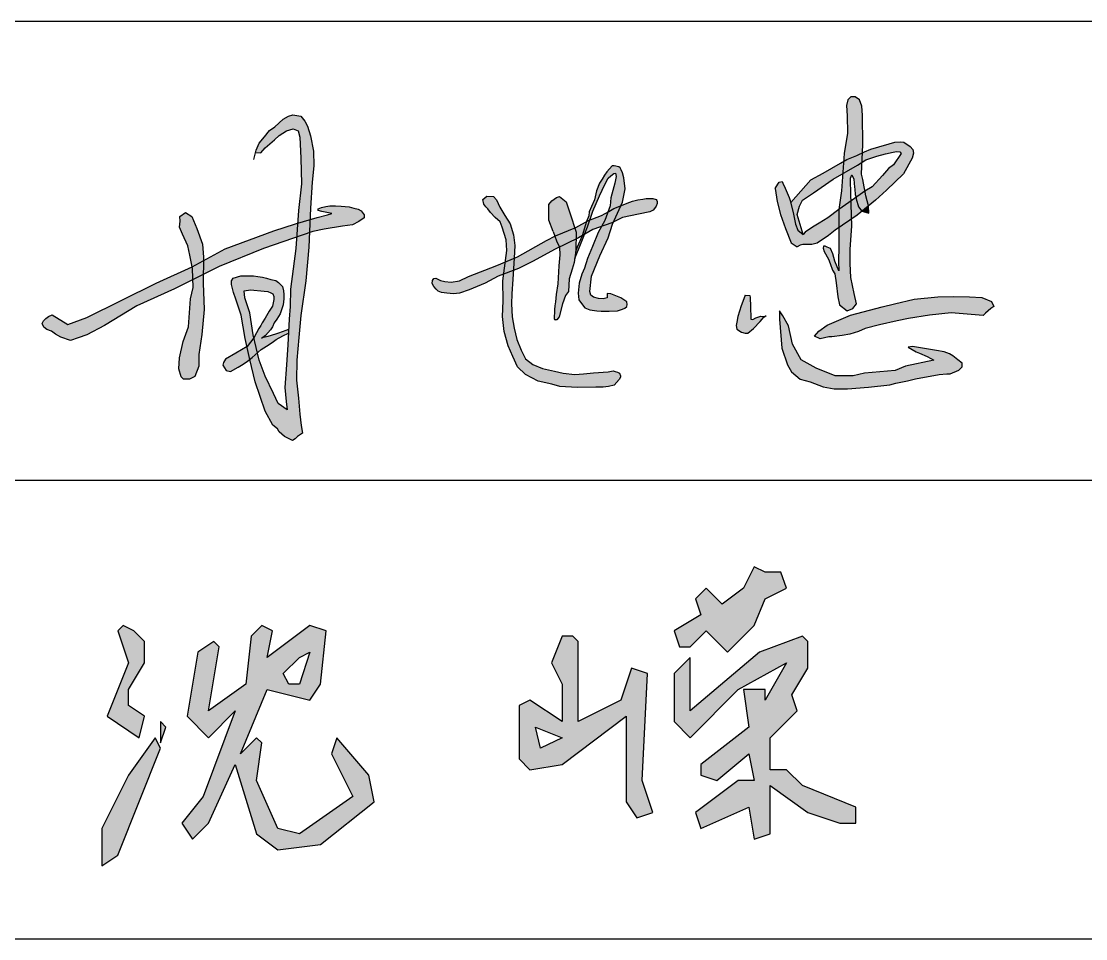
# Model space of a CAD drawing. Header units: millimetres. Extents: x 865490 to 879904, y 39442 to 44891.
# Drawn here: x 868470.2 to 868485.27, y 39494.91 to 39507.91 of the extents above; entities that cross this region are included whole.
import ezdxf

# ---------------------------------------------------------------- set-up
doc = ezdxf.new("R2010")
doc.units = ezdxf.units.MM
doc.header["$LTSCALE"] = 1000
doc.header["$MEASUREMENT"] = 0
doc.layers.add('HATCH', color=8, linetype='Continuous')

msp = doc.modelspace()

# ---------------------------------------------------------------- hatches: boundary and pattern name
at = {"linetype": 'Continuous'}
h = msp.add_hatch(color=256, dxfattribs=at)
h.paths.add_polyline_path([(868478.76, 39498.063), (868478.76, 39496.853), (868478.912, 39496.626), (868479.138, 39496.701), (868478.987, 39497.155), (868479.063, 39498.668), (868478.836, 39498.743), (868478.685, 39498.29), (868478.08, 39497.987), (868478.08, 39499.121), (868478.004, 39499.197), (868477.853, 39499.197), (868477.702, 39498.819), (868477.853, 39498.516), (868477.853, 39497.987), (868477.399, 39498.29), (868477.248, 39498.214), (868477.248, 39497.458), (868477.399, 39497.306), (868477.853, 39497.382)])
h.paths.add_polyline_path([(868477.853, 39497.76), (868477.55, 39497.609), (868477.475, 39497.911)], flags=16)
h.paths.add_polyline_path([(868480.575, 39499.348), (868480.727, 39499.726), (868481.029, 39499.878), (868480.953, 39500.105), (868480.727, 39500.105), (868480.575, 39500.18), (868480.424, 39499.878), (868480.122, 39499.651), (868479.895, 39499.878), (868479.743, 39499.726), (868479.819, 39499.5), (868479.441, 39499.273), (868479.517, 39499.046), (868479.668, 39499.046), (868479.895, 39499.273), (868480.197, 39498.97)])
h.paths.add_polyline_path([(868481.332, 39498.743), (868481.332, 39499.121), (868481.256, 39499.197), (868480.651, 39498.97), (868479.668, 39498.138), (868479.668, 39498.895), (868479.441, 39498.668), (868479.441, 39497.987), (868479.668, 39497.76), (868480.348, 39498.441), (868481.029, 39498.819), (868480.727, 39498.29), (868480.727, 39498.441), (868480.424, 39498.441), (868480.5, 39497.911), (868479.819, 39497.382), (868479.819, 39497.231), (868480.046, 39497.155), (868480.5, 39497.533), (868480.575, 39497.155), (868480.348, 39497.155), (868479.743, 39496.701), (868479.819, 39496.475), (868480.5, 39496.777), (868480.575, 39496.323), (868480.802, 39496.399), (868480.802, 39497.08), (868481.332, 39496.701), (868481.785, 39496.55), (868482.012, 39496.55), (868482.012, 39496.777), (868481.256, 39497.08), (868481.029, 39497.306), (868480.802, 39497.306), (868480.802, 39497.76), (868481.18, 39498.138), (868481.105, 39498.365)])
h = msp.add_hatch(color=256, dxfattribs=at)
h.paths.add_polyline_path([(868471.713, 39498.214), (868471.713, 39498.441), (868471.94, 39498.819), (868471.94, 39499.121), (868471.788, 39499.273), (868471.637, 39499.348), (868471.562, 39499.273), (868471.713, 39498.819), (868471.41, 39498.063), (868471.864, 39497.76), (868471.94, 39498.063)])
h.paths.add_polyline_path([(868472.242, 39497.911), (868472.167, 39497.987), (868472.167, 39497.685)])
h.paths.add_polyline_path([(868472.167, 39497.609), (868472.091, 39497.76), (868471.713, 39497.231), (868471.335, 39496.475), (868471.335, 39495.945), (868471.562, 39496.096)])
h.paths.add_polyline_path([(868473.679, 39498.441), (868474.284, 39498.29), (868474.435, 39498.516), (868474.511, 39499.273), (868474.284, 39499.348), (868473.679, 39498.895), (868473.755, 39499.273), (868473.603, 39499.348), (868473.452, 39499.197), (868473.377, 39498.516), (868472.847, 39498.138), (868472.998, 39499.046), (868472.923, 39499.121), (868472.696, 39498.97), (868472.545, 39498.063), (868472.847, 39497.76), (868473.225, 39498.138), (868472.772, 39496.928), (868472.469, 39496.55), (868472.62, 39496.323), (868472.847, 39496.55), (868473.225, 39497.382), (868473.528, 39496.399), (868473.83, 39496.172), (868474.435, 39496.248), (868475.192, 39496.853), (868475.116, 39497.231), (868474.662, 39497.76), (868474.587, 39497.533), (868474.889, 39496.928), (868474.133, 39496.399), (868473.83, 39496.475), (868473.528, 39497.155), (868473.603, 39497.685), (868473.528, 39497.76), (868473.301, 39497.533)])
h.paths.add_polyline_path([(868473.906, 39498.668), (868474.133, 39498.895), (868474.284, 39498.97), (868474.133, 39498.516), (868473.982, 39498.516)], flags=16)
at = {"layer": 'HATCH'}
for points in [[(868482.106, 39506.579), (868482.096, 39506.709), (868482.064, 39506.8), (868482.001, 39506.842), (868481.941, 39506.842), (868481.899, 39506.797), (868481.882, 39506.72), (868481.889, 39506.569), (868481.896, 39506.327), (868481.847, 39506.036), (868481.839, 39505.925), (868481.885, 39505.952), (868482.029, 39506.011), (868482.107, 39506.048), (868482.113, 39506.165)], [(868474.314, 39505.63), (868474.336, 39505.865), (868474.333, 39506.071), (868474.293, 39506.29), (868474.25, 39506.426), (868474.21, 39506.496), (868474.154, 39506.565), (868474.042, 39506.587), (868473.978, 39506.568), (868473.903, 39506.523), (868473.788, 39506.416), (868473.71, 39506.365), (868473.638, 39506.272), (868473.563, 39506.183), (868473.521, 39506.087), (868473.512, 39506.052), (868473.586, 39506.045), (868473.65, 39506.119), (868473.782, 39506.23), (868473.849, 39506.291), (868473.95, 39506.358), (868474.048, 39506.385), (868474.115, 39506.358), (868474.142, 39506.271), (868474.156, 39505.971), (868474.163, 39505.61), (868474.119, 39505.232), (868474.106, 39505.051), (868474.284, 39505.102), (868474.29, 39505.261)], [(868482.821, 39506.096), (868482.782, 39506.138), (868482.693, 39506.196), (868482.642, 39506.201), (868482.565, 39506.199), (868482.483, 39506.176), (868482.337, 39506.133), (868482.224, 39506.1), (868482.134, 39506.061), (868482.107, 39506.048), (868482.101, 39505.912), (868482.154, 39505.946), (868482.309, 39505.999), (868482.435, 39506.033), (868482.543, 39506.055), (868482.589, 39506.064), (868482.638, 39506.062), (868482.655, 39506.037), (868482.545, 39505.878), (868482.477, 39505.827), (868482.391, 39505.724), (868482.242, 39505.566), (868482.141, 39505.506), (868482.155, 39505.436), (868482.194, 39505.298), (868482.289, 39505.375), (868482.447, 39505.52), (868482.688, 39505.749), (868482.811, 39505.972), (868482.828, 39506.042)], [(868482.107, 39506.048), (868482.029, 39506.011), (868481.885, 39505.952), (868481.839, 39505.925), (868481.826, 39505.749), (868482.038, 39505.871), (868482.101, 39505.912)], [(868478.385, 39505.437), (868478.457, 39505.598), (868478.506, 39505.688), (868478.543, 39505.719), (868478.584, 39505.755), (868478.609, 39505.759), (868478.617, 39505.711), (868478.598, 39505.618), (868478.546, 39505.411), (868478.533, 39505.296), (868478.502, 39505.208), (868478.516, 39505.216), (868478.586, 39505.256), (868478.683, 39505.297), (868478.707, 39505.35), (868478.745, 39505.536), (868478.728, 39505.691), (868478.71, 39505.763), (868478.692, 39505.808), (868478.675, 39505.833), (868478.655, 39505.848), (868478.593, 39505.865), (868478.562, 39505.865), (868478.486, 39505.777), (868478.454, 39505.729), (868478.42, 39505.675), (868478.383, 39505.617), (868478.341, 39505.51), (868478.312, 39505.381), (868478.269, 39505.286), (868478.238, 39505.21), (868478.233, 39505.153), (868478.201, 39505.074), (868478.229, 39505.089), (868478.248, 39505.096), (868478.291, 39505.219)], [(868481.411, 39505.479), (868481.694, 39505.673), (868481.826, 39505.749), (868481.839, 39505.925), (868481.795, 39505.9), (868481.55, 39505.761), (868481.375, 39505.664), (868481.091, 39505.345), (868481.13, 39505.176), (868481.157, 39505.035), (868481.192, 39504.949), (868481.268, 39504.889), (868481.18, 39505.173), (868481.214, 39505.289), (868481.258, 39505.378)], [(868482.101, 39505.912), (868482.038, 39505.871), (868481.826, 39505.749), (868481.808, 39505.509), (868481.773, 39505.246), (868481.946, 39505.363), (868481.943, 39505.475), (868481.938, 39505.657), (868481.939, 39505.69), (868481.954, 39505.737), (868481.983, 39505.672), (868481.996, 39505.561), (868481.997, 39505.531), (868482.004, 39505.458), (868482.019, 39505.416), (868482.141, 39505.506), (868482.11, 39505.667), (868482.092, 39505.744)], [(868481.084, 39505.373), (868481.068, 39505.412), (868481.013, 39505.547), (868480.977, 39505.617), (868480.97, 39505.64), (868480.927, 39505.632), (868480.91, 39505.601), (868480.869, 39505.543), (868480.9, 39505.356), (868480.944, 39505.174), (868481.016, 39504.975), (868481.097, 39504.773), (868481.183, 39504.716), (868481.225, 39504.741), (868481.262, 39504.747), (868481.287, 39504.748), (868481.337, 39504.748), (868481.392, 39504.75), (868481.463, 39504.769), (868481.624, 39504.874), (868481.718, 39504.951), (868481.771, 39504.988), (868481.773, 39505.246), (868481.614, 39505.124), (868481.495, 39505.049), (868481.425, 39505.006), (868481.369, 39504.975), (868481.295, 39504.922), (868481.268, 39504.889), (868481.192, 39504.949), (868481.157, 39505.035), (868481.13, 39505.176)], [(868482.155, 39505.436), (868482.141, 39505.506), (868482.141, 39505.506), (868482.019, 39505.416), (868482.018, 39505.397), (868482.05, 39505.281), (868482.099, 39505.221), (868482.194, 39505.298)], [(868477.167, 39504.883), (868477.116, 39505.04), (868477.042, 39505.161), (868476.971, 39505.276), (868476.925, 39505.38), (868476.882, 39505.429), (868476.786, 39505.433), (868476.733, 39505.384), (868476.744, 39505.319), (868476.773, 39505.284), (868476.801, 39505.254), (868476.839, 39505.201), (868476.908, 39505.13), (868476.975, 39505.068), (868477.005, 39504.993), (868477.06, 39504.816), (868477.072, 39504.664), (868477.053, 39504.52), (868477.05, 39504.5), (868477.177, 39504.555), (868477.182, 39504.734)], [(868477.962, 39505.196), (868477.91, 39505.352), (868477.817, 39505.428), (868477.773, 39505.416), (868477.709, 39505.368), (868477.665, 39505.316), (868477.665, 39505.232), (868477.665, 39505.092), (868477.729, 39504.931), (868477.752, 39504.864), (868477.762, 39504.869), (868478.033, 39504.984)], [(868479.095, 39505.211), (868479.142, 39505.236), (868479.163, 39505.258), (868479.185, 39505.293), (868479.2, 39505.331), (868479.2, 39505.359), (868479.196, 39505.37), (868479.187, 39505.384), (868479.14, 39505.399), (868479.046, 39505.399), (868478.996, 39505.392), (868478.926, 39505.379), (868478.85, 39505.362), (868478.773, 39505.336), (868478.696, 39505.303), (868478.683, 39505.297), (868478.581, 39505.065), (868478.709, 39505.133), (868478.936, 39505.177)], [(868481.946, 39505.363), (868481.773, 39505.246), (868481.771, 39504.988), (868481.953, 39505.112)], [(868482.05, 39505.281), (868482.018, 39505.397), (868482.019, 39505.416), (868481.963, 39505.375), (868481.946, 39505.363), (868481.953, 39505.112), (868482.031, 39505.166), (868482.099, 39505.221)], [(868472.764, 39504.755), (868472.68, 39504.977), (868472.611, 39505.143), (868472.523, 39505.2), (868472.44, 39505.144), (868472.446, 39505.08), (868472.435, 39504.992), (868472.477, 39504.893), (868472.552, 39504.729), (868472.581, 39504.595), (868472.617, 39504.431), (868472.777, 39504.52), (868472.778, 39504.57)], [(868474.977, 39505.074), (868475.051, 39505.126), (868475.053, 39505.169), (868475.01, 39505.227), (868474.965, 39505.249), (868474.907, 39505.264), (868474.839, 39505.28), (868474.723, 39505.293), (868474.643, 39505.297), (868474.567, 39505.297), (868474.507, 39505.286), (868474.445, 39505.274), (868474.398, 39505.253), (868474.402, 39505.229), (868474.453, 39505.216), (868474.521, 39505.2), (868474.591, 39505.185), (868474.53, 39505.167), (868474.387, 39505.132), (868474.284, 39505.102), (868474.277, 39504.918), (868474.323, 39504.934), (868474.486, 39504.967), (868474.744, 39505.01), (868474.886, 39505.027)], [(868478.46, 39505.087), (868478.502, 39505.208), (868478.413, 39505.159), (868478.248, 39505.096), (868478.214, 39504.999), (868478.171, 39504.891), (868478.29, 39504.959), (868478.41, 39505.001)], [(868478.683, 39505.297), (868478.586, 39505.256), (868478.516, 39505.216), (868478.502, 39505.208), (868478.46, 39505.087), (868478.41, 39505.001), (868478.558, 39505.053), (868478.581, 39505.065)], [(868482.194, 39505.298), (868482.099, 39505.221), (868482.197, 39505.19)], [(868473.626, 39504.692), (868474.093, 39504.854), (868474.106, 39505.051), (868474.078, 39505.043), (868473.77, 39504.942), (868473.081, 39504.688), (868472.777, 39504.52), (868472.773, 39504.325), (868472.996, 39504.436)], [(868474.284, 39505.102), (868474.106, 39505.051), (868474.093, 39504.854), (868474.277, 39504.918)], [(868478.201, 39505.074), (868478.046, 39504.989), (868478.033, 39504.984), (868478.053, 39504.922), (868478.05, 39504.825), (868478.088, 39504.844), (868478.139, 39504.872)], [(868478.505, 39504.842), (868478.569, 39505.038), (868478.581, 39505.065), (868478.558, 39505.053), (868478.41, 39505.001), (868478.362, 39504.919), (868478.285, 39504.72), (868478.214, 39504.551), (868478.169, 39504.414), (868478.134, 39504.327), (868478.096, 39504.199), (868478.079, 39504.057), (868478.089, 39503.962), (868478.156, 39503.876), (868478.176, 39503.851), (868478.244, 39503.824), (868478.344, 39503.807), (868478.409, 39503.805), (868478.518, 39503.805), (868478.636, 39503.809), (868478.707, 39503.832), (868478.742, 39503.848), (868478.771, 39503.868), (868478.777, 39503.899), (868478.768, 39503.937), (868478.687, 39503.993), (868478.637, 39504.012), (868478.543, 39504.047), (868478.492, 39504.055), (868478.492, 39504.016), (868478.49, 39503.992), (868478.437, 39503.978), (868478.369, 39503.981), (868478.299, 39504), (868478.262, 39504.029), (868478.246, 39504.08), (868478.27, 39504.3), (868478.388, 39504.586)], [(868478.248, 39505.096), (868478.229, 39505.089), (868478.201, 39505.074), (868478.139, 39504.872), (868478.171, 39504.891), (868478.214, 39504.999)], [(868481.956, 39505.006), (868481.953, 39505.112), (868481.771, 39504.988), (868481.77, 39504.72), (868481.768, 39504.506), (868481.77, 39504.376), (868481.717, 39504.51), (868481.688, 39504.616), (868481.654, 39504.692), (868481.605, 39504.711), (868481.579, 39504.723), (868481.557, 39504.725), (868481.549, 39504.696), (868481.566, 39504.65), (868481.624, 39504.538), (868481.651, 39504.479), (868481.681, 39504.384), (868481.715, 39504.333), (868481.732, 39504.207), (868481.76, 39504.008), (868481.782, 39503.891), (868481.888, 39503.806), (868481.968, 39503.843), (868482.023, 39503.907), (868481.989, 39504.053), (868481.943, 39504.282), (868481.931, 39504.481), (868481.931, 39504.683)], [(868473.564, 39503.108), (868473.539, 39503.213), (868473.464, 39503.148), (868473.431, 39503.12), (868473.431, 39503.118), (868473.506, 39502.8), (868473.65, 39502.388), (868473.76, 39502.189), (868473.822, 39502.135), (868473.848, 39502.095), (868473.925, 39502.026), (868474.034, 39501.97), (868474.073, 39501.996), (868474.107, 39502.028), (868474.18, 39502.073), (868474.159, 39502.183), (868474.141, 39502.344), (868474.122, 39502.571), (868474.094, 39502.824), (868474.098, 39503.109), (868474.126, 39503.431), (868474.154, 39503.74), (868474.224, 39504.234), (868474.269, 39504.71), (868474.277, 39504.918), (868474.093, 39504.854), (868474.082, 39504.692), (868474.008, 39504.115), (868474.001, 39503.871), (868473.991, 39503.689), (868473.97, 39503.325), (868473.95, 39503.045), (868473.927, 39502.724), (868473.947, 39502.523), (868473.96, 39502.405), (868473.833, 39502.495), (868473.768, 39502.636), (868473.649, 39502.884)], [(868478.053, 39504.922), (868478.033, 39504.984), (868477.762, 39504.869), (868477.752, 39504.864), (868477.775, 39504.798), (868477.817, 39504.711), (868478.05, 39504.825)], [(868478.171, 39504.891), (868478.139, 39504.872), (868478.066, 39504.708), (868478.044, 39504.644), (868478.033, 39504.55), (868478.115, 39504.75)], [(868477.755, 39504.681), (868477.817, 39504.711), (868477.775, 39504.798), (868477.752, 39504.864), (868477.635, 39504.807), (868477.223, 39504.574), (868477.177, 39504.555), (868477.165, 39504.382), (868477.236, 39504.409), (868477.433, 39504.507)], [(868478.046, 39504.659), (868478.05, 39504.825), (868477.817, 39504.711), (868477.823, 39504.603), (868477.808, 39504.445), (868477.794, 39504.193), (868477.769, 39504.041), (868477.76, 39503.938), (868477.75, 39503.879), (868477.747, 39503.829), (868477.747, 39503.785), (868477.741, 39503.728), (868477.742, 39503.699), (868477.747, 39503.687), (868477.754, 39503.68), (868477.781, 39503.681), (868477.81, 39503.725), (868477.86, 39503.906), (868477.901, 39504.026), (868477.942, 39504.082), (868477.954, 39504.262), (868477.994, 39504.398), (868478.026, 39504.491)], [(868471.832, 39503.877), (868472.365, 39504.122), (868472.626, 39504.252), (868472.622, 39504.408), (868472.617, 39504.431), (868472.105, 39504.199), (868471.126, 39503.715), (868470.857, 39503.613), (868470.633, 39503.751), (868470.58, 39503.728), (868470.545, 39503.701), (868470.51, 39503.666), (868470.492, 39503.629), (868470.516, 39503.576), (868470.556, 39503.545), (868470.622, 39503.518), (868470.681, 39503.479), (868470.758, 39503.435), (868470.892, 39503.388), (868471.003, 39503.425), (868471.123, 39503.468), (868471.376, 39503.6)], [(868472.777, 39504.52), (868472.617, 39504.431), (868472.622, 39504.408), (868472.626, 39504.252), (868472.773, 39504.325)], [(868476.947, 39504.3), (868477.027, 39504.33), (868477.05, 39504.5), (868476.929, 39504.449), (868476.527, 39504.294), (868476.402, 39504.235), (868476.285, 39504.214), (868476.193, 39504.223), (868476.132, 39504.24), (868476.066, 39504.273), (868476.039, 39504.264), (868476.018, 39504.238), (868476.015, 39504.195), (868476.039, 39504.153), (868476.069, 39504.117), (868476.1, 39504.089), (868476.144, 39504.067), (868476.223, 39504.058), (868476.314, 39504.051), (868476.402, 39504.058), (868476.538, 39504.105), (868476.765, 39504.2)], [(868477.177, 39504.555), (868477.05, 39504.5), (868477.027, 39504.33), (868477.165, 39504.382)], [(868472.787, 39503.825), (868472.771, 39504.2), (868472.773, 39504.325), (868472.626, 39504.252), (868472.629, 39504.137), (868472.59, 39503.979), (868472.565, 39503.581), (868472.487, 39503.376), (868472.435, 39503.144), (868472.426, 39502.986), (868472.459, 39502.873), (868472.491, 39502.842), (868472.577, 39502.842), (868472.651, 39502.878), (868472.708, 39503.022), (868472.712, 39503.191), (868472.753, 39503.475)], [(868473.839, 39504.212), (868473.802, 39504.236), (868473.731, 39504.253), (868473.667, 39504.273), (868473.61, 39504.286), (868473.546, 39504.296), (868473.485, 39504.303), (868473.387, 39504.303), (868473.303, 39504.303), (868473.198, 39504.273), (868473.171, 39504.232), (868473.171, 39504.182), (868473.202, 39504.067), (868473.232, 39503.973), (868473.309, 39503.747), (868473.367, 39503.417), (868473.392, 39503.301), (868473.489, 39503.426), (868473.479, 39503.469), (868473.433, 39503.78), (868473.359, 39503.991), (868473.351, 39504.091), (868473.442, 39504.106), (868473.633, 39504.089), (868473.688, 39504.082), (868473.729, 39504.062), (868473.759, 39504.047), (868473.77, 39504.013), (868473.77, 39503.969), (868473.753, 39503.876), (868473.705, 39503.802), (868473.648, 39503.702), (868473.609, 39503.637), (868473.588, 39503.6), (868473.559, 39503.556), (868473.527, 39503.496), (868473.489, 39503.426), (868473.539, 39503.213), (868473.594, 39503.261), (868473.666, 39503.308), (868473.746, 39503.358), (868473.807, 39503.404), (868473.898, 39503.454), (868473.98, 39503.491), (868473.983, 39503.547), (868473.946, 39503.536), (868473.844, 39503.497), (868473.8, 39503.48), (868473.69, 39503.45), (868473.625, 39503.435), (868473.653, 39503.457), (868473.724, 39503.538), (868473.751, 39503.582), (868473.778, 39503.636), (868473.815, 39503.69), (868473.863, 39503.767), (868473.906, 39503.892), (868473.913, 39503.976), (868473.913, 39504.04), (868473.91, 39504.091), (868473.893, 39504.155)], [(868477.139, 39503.908), (868477.142, 39504.049), (868477.156, 39504.255), (868477.165, 39504.382), (868477.027, 39504.33), (868477.014, 39504.235), (868477.019, 39503.951), (868477.01, 39503.727), (868477.031, 39503.517), (868477.088, 39503.31), (868477.157, 39503.161), (868477.222, 39503.014), (868477.335, 39502.908), (868477.517, 39502.811), (868477.71, 39502.77), (868477.821, 39502.735), (868478.066, 39502.72), (868478.332, 39502.727), (868478.437, 39502.728), (868478.512, 39502.734), (868478.589, 39502.757), (868478.662, 39502.834), (868478.68, 39502.87), (868478.68, 39502.886), (868478.667, 39502.924), (868478.639, 39502.938), (868478.603, 39502.95), (868478.575, 39502.956), (868478.505, 39502.943), (868478.3, 39502.929), (868478.157, 39502.917), (868478.035, 39502.906), (868477.87, 39502.925), (868477.747, 39502.951), (868477.574, 39502.992), (868477.437, 39503.048), (868477.335, 39503.126), (868477.275, 39503.253), (868477.212, 39503.4), (868477.176, 39503.563), (868477.146, 39503.723)], [(868480.658, 39503.659), (868480.709, 39503.719), (868480.726, 39503.73), (868480.668, 39503.734), (868480.596, 39503.709), (868480.555, 39503.684), (868480.528, 39503.689), (868480.525, 39503.716), (868480.525, 39503.754), (868480.52, 39503.812), (868480.52, 39503.854), (868480.52, 39503.915), (868480.518, 39503.95), (868480.518, 39503.995), (868480.513, 39504.025), (868480.447, 39504.03), (868480.427, 39503.977), (868480.39, 39503.877), (868480.344, 39503.726), (868480.329, 39503.646), (868480.319, 39503.598), (868480.327, 39503.548), (868480.395, 39503.506), (868480.445, 39503.491), (868480.485, 39503.493), (868480.565, 39503.556)], [(868482.347, 39503.611), (868482.597, 39503.667), (868482.76, 39503.698), (868483.058, 39503.749), (868483.364, 39503.779), (868483.817, 39503.741), (868483.85, 39503.774), (868483.924, 39503.843), (868483.969, 39503.871), (868483.936, 39503.942), (868483.796, 39503.996), (868483.621, 39504.008), (868483.399, 39504.013), (868483.175, 39504.006), (868482.841, 39503.975), (868482.559, 39503.907), (868482.386, 39503.863), (868481.935, 39503.746), (868481.739, 39503.662), (868481.606, 39503.606), (868481.489, 39503.522), (868481.426, 39503.451), (868481.51, 39503.41), (868481.632, 39503.438), (868481.673, 39503.441), (868481.818, 39503.461), (868481.93, 39503.479), (868482.05, 39503.515), (868482.146, 39503.56)], [(868481.057, 39503.595), (868480.98, 39503.735), (868480.93, 39503.809), (868480.932, 39503.691), (868480.967, 39503.279), (868481.043, 39503.043), (868481.103, 39502.945), (868481.223, 39502.84), (868481.364, 39502.8), (868481.55, 39502.731), (868481.705, 39502.705), (868481.894, 39502.703), (868482.191, 39502.727), (868482.492, 39502.761), (868482.58, 39502.781), (868482.744, 39502.815), (868482.857, 39502.846), (868483.192, 39502.908), (868483.299, 39502.916), (868483.349, 39502.916), (868483.47, 39502.969), (868483.517, 39503.017), (868483.519, 39503.066), (868483.456, 39503.116), (868483.386, 39503.17), (868483.339, 39503.199), (868483.263, 39503.225), (868483.156, 39503.247), (868482.956, 39503.279), (868482.813, 39503.305), (868482.753, 39503.291), (868482.868, 39503.227), (868482.912, 39503.209), (868483.025, 39503.162), (868483.073, 39503.132), (868483.118, 39503.11), (868482.718, 39503.023), (868482.571, 39502.964), (868482.137, 39502.924), (868481.975, 39502.885), (868481.719, 39502.885), (868481.45, 39502.995), (868481.237, 39503.114), (868481.115, 39503.336)], [(868473.489, 39503.426), (868473.392, 39503.301), (868473.431, 39503.12), (868473.464, 39503.148), (868473.539, 39503.213)], [(868473.431, 39503.12), (868473.392, 39503.301), (868473.235, 39503.206), (868473.088, 39503.122), (868473.059, 39503.076), (868473.051, 39503.039), (868473.096, 39502.961), (868473.157, 39502.95), (868473.266, 39503.009), (868473.34, 39503.054), (868473.4, 39503.093)]]:
    msp.add_hatch(color=256, dxfattribs=at).paths.add_polyline_path(points)

# ---------------------------------------------------------------- linework, layer by layer
for p, q in [((868452.597, 39507.911), (868562.597, 39507.911)), ((868452.597, 39501.411), (868507.597, 39501.411)), ((868452.597, 39494.911), (868507.597, 39494.911))]:
    msp.add_line(p, q)
for points in [[(868482.018, 39505.397), (868482.05, 39505.281), (868482.099, 39505.221), (868482.197, 39505.19), (868482.194, 39505.298), (868482.155, 39505.436), (868482.11, 39505.667), (868482.092, 39505.744), (868482.113, 39506.165), (868482.106, 39506.579), (868482.096, 39506.709), (868482.064, 39506.8), (868482.001, 39506.842), (868481.941, 39506.842), (868481.899, 39506.797), (868481.882, 39506.72), (868481.889, 39506.569), (868481.896, 39506.327), (868481.847, 39506.036), (868481.808, 39505.509), (868481.773, 39505.246), (868481.77, 39504.72), (868481.768, 39504.506), (868481.77, 39504.376), (868481.717, 39504.51), (868481.688, 39504.616), (868481.654, 39504.692)], [(868473.489, 39505.954), (868473.521, 39506.087), (868473.563, 39506.183), (868473.638, 39506.272), (868473.71, 39506.365), (868473.788, 39506.416), (868473.903, 39506.523), (868473.978, 39506.568), (868474.042, 39506.587), (868474.154, 39506.565), (868474.21, 39506.496), (868474.25, 39506.426), (868474.293, 39506.29), (868474.333, 39506.071), (868474.336, 39505.865), (868474.314, 39505.63), (868474.29, 39505.261), (868474.269, 39504.71), (868474.224, 39504.234), (868474.154, 39503.74), (868474.126, 39503.431), (868474.098, 39503.109), (868474.094, 39502.824), (868474.122, 39502.571), (868474.141, 39502.344), (868474.159, 39502.183), (868474.18, 39502.073), (868474.107, 39502.028), (868474.073, 39501.996), (868474.034, 39501.97), (868473.925, 39502.026), (868473.848, 39502.095), (868473.822, 39502.135), (868473.76, 39502.189), (868473.65, 39502.388), (868473.506, 39502.8), (868473.431, 39503.118), (868473.367, 39503.417), (868473.309, 39503.747), (868473.232, 39503.973), (868473.202, 39504.067), (868473.171, 39504.182), (868473.171, 39504.232), (868473.198, 39504.273), (868473.198, 39504.273), (868473.303, 39504.303), (868473.387, 39504.303), (868473.387, 39504.303), (868473.485, 39504.303), (868473.546, 39504.296), (868473.61, 39504.286), (868473.667, 39504.273), (868473.731, 39504.253), (868473.802, 39504.236), (868473.839, 39504.212), (868473.893, 39504.155), (868473.91, 39504.091), (868473.913, 39504.04), (868473.913, 39503.976), (868473.906, 39503.892), (868473.863, 39503.767), (868473.815, 39503.69), (868473.778, 39503.636), (868473.751, 39503.582), (868473.724, 39503.538), (868473.724, 39503.538), (868473.653, 39503.457), (868473.596, 39503.414)], [(868473.512, 39506.052), (868473.586, 39506.045), (868473.586, 39506.045), (868473.65, 39506.119), (868473.782, 39506.23), (868473.849, 39506.291), (868473.95, 39506.358), (868474.048, 39506.385), (868474.048, 39506.385), (868474.115, 39506.358), (868474.142, 39506.271), (868474.156, 39505.971), (868474.163, 39505.61), (868474.119, 39505.232), (868474.082, 39504.692), (868474.008, 39504.115), (868474.001, 39503.871), (868473.991, 39503.689), (868473.97, 39503.325), (868473.95, 39503.045), (868473.927, 39502.724), (868473.947, 39502.523), (868473.96, 39502.405), (868473.96, 39502.405), (868473.833, 39502.495), (868473.768, 39502.636), (868473.649, 39502.884), (868473.564, 39503.108), (868473.479, 39503.469), (868473.433, 39503.78), (868473.359, 39503.991), (868473.351, 39504.091), (868473.351, 39504.091), (868473.442, 39504.106), (868473.633, 39504.089), (868473.633, 39504.089), (868473.688, 39504.082), (868473.729, 39504.062), (868473.759, 39504.047), (868473.77, 39504.013), (868473.77, 39503.969), (868473.753, 39503.876), (868473.705, 39503.802), (868473.648, 39503.702), (868473.609, 39503.637), (868473.588, 39503.6), (868473.559, 39503.556), (868473.527, 39503.496), (868473.489, 39503.426), (868473.392, 39503.301), (868473.235, 39503.206), (868473.088, 39503.122), (868473.059, 39503.076), (868473.051, 39503.039), (868473.096, 39502.961), (868473.157, 39502.95), (868473.266, 39503.009), (868473.34, 39503.054), (868473.4, 39503.093), (868473.464, 39503.148), (868473.594, 39503.261), (868473.666, 39503.308), (868473.746, 39503.358), (868473.807, 39503.404), (868473.898, 39503.454), (868473.98, 39503.491)], [(868481.091, 39505.345), (868481.375, 39505.664), (868481.55, 39505.761), (868481.795, 39505.9), (868481.885, 39505.952), (868482.029, 39506.011), (868482.134, 39506.061), (868482.224, 39506.1), (868482.337, 39506.133), (868482.483, 39506.176), (868482.565, 39506.199), (868482.642, 39506.201), (868482.693, 39506.196), (868482.782, 39506.138), (868482.821, 39506.096), (868482.828, 39506.042), (868482.811, 39505.972), (868482.688, 39505.749), (868482.447, 39505.52), (868482.289, 39505.375), (868482.031, 39505.166), (868481.718, 39504.951), (868481.624, 39504.874), (868481.463, 39504.769), (868481.392, 39504.75), (868481.337, 39504.748), (868481.287, 39504.748), (868481.262, 39504.747), (868481.225, 39504.741), (868481.183, 39504.716)], [(868480.869, 39505.543), (868480.91, 39505.601), (868480.927, 39505.632), (868480.927, 39505.632), (868480.97, 39505.64), (868480.977, 39505.617), (868481.013, 39505.547), (868481.068, 39505.412), (868481.084, 39505.373), (868481.13, 39505.176), (868481.157, 39505.035), (868481.192, 39504.949), (868481.268, 39504.889), (868481.18, 39505.173), (868481.214, 39505.289), (868481.258, 39505.378), (868481.411, 39505.479), (868481.694, 39505.673), (868482.038, 39505.871), (868482.154, 39505.946), (868482.309, 39505.999), (868482.435, 39506.033), (868482.543, 39506.055), (868482.589, 39506.064), (868482.638, 39506.062), (868482.655, 39506.037), (868482.545, 39505.878), (868482.477, 39505.827), (868482.391, 39505.724), (868482.242, 39505.566), (868482.141, 39505.506), (868481.963, 39505.375), (868481.773, 39505.246), (868481.614, 39505.124), (868481.495, 39505.049), (868481.425, 39505.006), (868481.369, 39504.975), (868481.295, 39504.922), (868481.268, 39504.889)], [(868478.033, 39504.55), (868478.115, 39504.75), (868478.214, 39504.999), (868478.291, 39505.219), (868478.385, 39505.437), (868478.457, 39505.598), (868478.506, 39505.688), (868478.543, 39505.719), (868478.584, 39505.755), (868478.609, 39505.759), (868478.617, 39505.711), (868478.598, 39505.618), (868478.546, 39505.411), (868478.533, 39505.296), (868478.46, 39505.087), (868478.362, 39504.919), (868478.285, 39504.72), (868478.214, 39504.551), (868478.169, 39504.414), (868478.134, 39504.327), (868478.096, 39504.199), (868478.079, 39504.057), (868478.089, 39503.962), (868478.156, 39503.876), (868478.176, 39503.851), (868478.244, 39503.824), (868478.344, 39503.807), (868478.409, 39503.805), (868478.518, 39503.805), (868478.636, 39503.809), (868478.707, 39503.832), (868478.742, 39503.848), (868478.771, 39503.868), (868478.777, 39503.899), (868478.768, 39503.937), (868478.687, 39503.993), (868478.637, 39504.012), (868478.543, 39504.047), (868478.492, 39504.055), (868478.492, 39504.016), (868478.49, 39503.992), (868478.437, 39503.978), (868478.369, 39503.981), (868478.299, 39504), (868478.262, 39504.029), (868478.246, 39504.08), (868478.27, 39504.3), (868478.388, 39504.586), (868478.505, 39504.842), (868478.569, 39505.038), (868478.707, 39505.35), (868478.745, 39505.536), (868478.728, 39505.691), (868478.71, 39505.763), (868478.692, 39505.808), (868478.675, 39505.833), (868478.655, 39505.848), (868478.593, 39505.865), (868478.562, 39505.865), (868478.486, 39505.777), (868478.454, 39505.729), (868478.42, 39505.675), (868478.383, 39505.617), (868478.341, 39505.51), (868478.312, 39505.381), (868478.269, 39505.286), (868478.238, 39505.21), (868478.233, 39505.153)], [(868481.654, 39504.692), (868481.605, 39504.711), (868481.579, 39504.723), (868481.557, 39504.725), (868481.549, 39504.696), (868481.566, 39504.65), (868481.624, 39504.538), (868481.651, 39504.479), (868481.681, 39504.384), (868481.715, 39504.333), (868481.732, 39504.207), (868481.76, 39504.008), (868481.782, 39503.891), (868481.888, 39503.806), (868481.968, 39503.843), (868482.023, 39503.907), (868482.023, 39503.907), (868481.989, 39504.053), (868481.943, 39504.282), (868481.931, 39504.481), (868481.931, 39504.683), (868481.956, 39505.006), (868481.943, 39505.475), (868481.938, 39505.657), (868481.939, 39505.69), (868481.954, 39505.737), (868481.954, 39505.737), (868481.983, 39505.672), (868481.996, 39505.561), (868481.997, 39505.531), (868482.004, 39505.458), (868482.019, 39505.416), (868482.018, 39505.397)], [(868480.869, 39505.543), (868480.9, 39505.356), (868480.944, 39505.174), (868481.016, 39504.975), (868481.097, 39504.773), (868481.183, 39504.716)], [(868479.187, 39505.384), (868479.196, 39505.37), (868479.2, 39505.359), (868479.2, 39505.331), (868479.185, 39505.293), (868479.163, 39505.258), (868479.142, 39505.236), (868479.095, 39505.211), (868478.936, 39505.177), (868478.709, 39505.133), (868478.558, 39505.053), (868478.29, 39504.959), (868478.088, 39504.844), (868477.755, 39504.681), (868477.433, 39504.507), (868477.236, 39504.409), (868476.947, 39504.3), (868476.765, 39504.2), (868476.538, 39504.105), (868476.402, 39504.058), (868476.314, 39504.051), (868476.223, 39504.058), (868476.144, 39504.067), (868476.1, 39504.089), (868476.069, 39504.117), (868476.039, 39504.153), (868476.015, 39504.195), (868476.018, 39504.238), (868476.039, 39504.264), (868476.066, 39504.273)], [(868476.066, 39504.273), (868476.132, 39504.24), (868476.193, 39504.223), (868476.285, 39504.214), (868476.402, 39504.235), (868476.527, 39504.294), (868476.929, 39504.449), (868477.223, 39504.574), (868477.635, 39504.807), (868477.762, 39504.869), (868478.046, 39504.989), (868478.229, 39505.089), (868478.413, 39505.159), (868478.516, 39505.216), (868478.586, 39505.256), (868478.696, 39505.303), (868478.773, 39505.336), (868478.85, 39505.362), (868478.926, 39505.379), (868478.996, 39505.392), (868479.046, 39505.399), (868479.14, 39505.399), (868479.14, 39505.399), (868479.187, 39505.384)], [(868476.744, 39505.319), (868476.733, 39505.384), (868476.786, 39505.433), (868476.882, 39505.429), (868476.925, 39505.38), (868476.971, 39505.276), (868477.042, 39505.161), (868477.116, 39505.04), (868477.167, 39504.883), (868477.182, 39504.734), (868477.177, 39504.555), (868477.156, 39504.255), (868477.142, 39504.049), (868477.139, 39503.908), (868477.146, 39503.723), (868477.176, 39503.563), (868477.212, 39503.4), (868477.275, 39503.253), (868477.335, 39503.126), (868477.437, 39503.048), (868477.574, 39502.992), (868477.747, 39502.951), (868477.87, 39502.925), (868478.035, 39502.906), (868478.157, 39502.917), (868478.3, 39502.929), (868478.505, 39502.943), (868478.575, 39502.956), (868478.603, 39502.95), (868478.639, 39502.938), (868478.667, 39502.924), (868478.68, 39502.886), (868478.68, 39502.87), (868478.662, 39502.834), (868478.589, 39502.757), (868478.512, 39502.734), (868478.437, 39502.728), (868478.332, 39502.727), (868478.066, 39502.72), (868477.821, 39502.735), (868477.71, 39502.77), (868477.517, 39502.811), (868477.335, 39502.908), (868477.222, 39503.014), (868477.157, 39503.161), (868477.088, 39503.31), (868477.031, 39503.517), (868477.01, 39503.727), (868477.019, 39503.951), (868477.014, 39504.235), (868477.053, 39504.52), (868477.072, 39504.664), (868477.06, 39504.816), (868477.005, 39504.993), (868476.975, 39505.068), (868476.908, 39505.13), (868476.839, 39505.201), (868476.801, 39505.254), (868476.773, 39505.284), (868476.744, 39505.319)], [(868477.729, 39504.931), (868477.665, 39505.092), (868477.665, 39505.232), (868477.665, 39505.316), (868477.709, 39505.368), (868477.773, 39505.416), (868477.817, 39505.428), (868477.91, 39505.352), (868477.962, 39505.196), (868478.053, 39504.922), (868478.046, 39504.659), (868478.026, 39504.491), (868477.994, 39504.398), (868477.954, 39504.262), (868477.942, 39504.082), (868477.901, 39504.026), (868477.86, 39503.906), (868477.81, 39503.725), (868477.781, 39503.681), (868477.754, 39503.68)], [(868470.633, 39503.751), (868470.857, 39503.613), (868471.126, 39503.715), (868472.105, 39504.199), (868472.617, 39504.431), (868473.081, 39504.688), (868473.77, 39504.942), (868474.078, 39505.043), (868474.387, 39505.132), (868474.53, 39505.167), (868474.591, 39505.185), (868474.521, 39505.2), (868474.453, 39505.216), (868474.402, 39505.229), (868474.402, 39505.229), (868474.398, 39505.253), (868474.445, 39505.274), (868474.507, 39505.286), (868474.567, 39505.297), (868474.643, 39505.297), (868474.723, 39505.293), (868474.839, 39505.28), (868474.907, 39505.264), (868474.965, 39505.249), (868475.01, 39505.227), (868475.053, 39505.169), (868475.051, 39505.126), (868474.977, 39505.074), (868474.886, 39505.027), (868474.744, 39505.01), (868474.486, 39504.967), (868474.323, 39504.934), (868473.626, 39504.692), (868472.996, 39504.436), (868472.365, 39504.122), (868471.832, 39503.877), (868471.376, 39503.6), (868471.123, 39503.468), (868471.003, 39503.425), (868470.892, 39503.388), (868470.758, 39503.435), (868470.681, 39503.479), (868470.622, 39503.518), (868470.556, 39503.545), (868470.516, 39503.576), (868470.492, 39503.629), (868470.51, 39503.666), (868470.545, 39503.701), (868470.58, 39503.728), (868470.633, 39503.751)], [(868472.44, 39505.144), (868472.523, 39505.2), (868472.611, 39505.143), (868472.68, 39504.977), (868472.764, 39504.755), (868472.778, 39504.57), (868472.771, 39504.2), (868472.787, 39503.825), (868472.753, 39503.475), (868472.712, 39503.191), (868472.708, 39503.022), (868472.651, 39502.878), (868472.577, 39502.842), (868472.491, 39502.842), (868472.459, 39502.873), (868472.426, 39502.986), (868472.435, 39503.144), (868472.487, 39503.376), (868472.565, 39503.581), (868472.59, 39503.979), (868472.629, 39504.137), (868472.622, 39504.408), (868472.581, 39504.595), (868472.552, 39504.729), (868472.477, 39504.893), (868472.435, 39504.992), (868472.446, 39505.08), (868472.44, 39505.144)], [(868478.233, 39505.153), (868478.201, 39505.074), (868478.139, 39504.872), (868478.066, 39504.708), (868478.044, 39504.644)], [(868477.729, 39504.931), (868477.775, 39504.798), (868477.817, 39504.711), (868477.823, 39504.603), (868477.808, 39504.445), (868477.794, 39504.193), (868477.769, 39504.041), (868477.76, 39503.938), (868477.75, 39503.879), (868477.747, 39503.829), (868477.747, 39503.785), (868477.741, 39503.728), (868477.742, 39503.699)], [(868480.447, 39504.03), (868480.427, 39503.977), (868480.39, 39503.877), (868480.344, 39503.726), (868480.329, 39503.646), (868480.319, 39503.598), (868480.327, 39503.548), (868480.327, 39503.548), (868480.395, 39503.506), (868480.445, 39503.491), (868480.485, 39503.493), (868480.565, 39503.556), (868480.658, 39503.659), (868480.709, 39503.719), (868480.744, 39503.741)], [(868480.447, 39504.03), (868480.513, 39504.025), (868480.518, 39503.995), (868480.518, 39503.95), (868480.52, 39503.915), (868480.52, 39503.854), (868480.52, 39503.812), (868480.525, 39503.754), (868480.525, 39503.716), (868480.528, 39503.689), (868480.528, 39503.689), (868480.555, 39503.684), (868480.596, 39503.709), (868480.668, 39503.734), (868480.668, 39503.734), (868480.726, 39503.73)], [(868481.489, 39503.522), (868481.606, 39503.606), (868481.739, 39503.662), (868481.935, 39503.746), (868482.386, 39503.863), (868482.559, 39503.907), (868482.841, 39503.975), (868483.175, 39504.006), (868483.399, 39504.013), (868483.621, 39504.008), (868483.796, 39503.996), (868483.936, 39503.942), (868483.936, 39503.942), (868483.969, 39503.871), (868483.924, 39503.843), (868483.85, 39503.774), (868483.817, 39503.741), (868483.817, 39503.741), (868483.364, 39503.779), (868483.058, 39503.749), (868482.76, 39503.698), (868482.597, 39503.667), (868482.347, 39503.611), (868482.146, 39503.56), (868482.05, 39503.515), (868481.93, 39503.479), (868481.818, 39503.461), (868481.673, 39503.441), (868481.632, 39503.438), (868481.51, 39503.41), (868481.426, 39503.451), (868481.489, 39503.522), (868481.489, 39503.522)], [(868477.742, 39503.699), (868477.747, 39503.687), (868477.754, 39503.68)], [(868480.93, 39503.809), (868480.932, 39503.691), (868480.967, 39503.279), (868481.043, 39503.043), (868481.103, 39502.945), (868481.223, 39502.84), (868481.364, 39502.8), (868481.55, 39502.731), (868481.705, 39502.705), (868481.894, 39502.703), (868482.191, 39502.727), (868482.492, 39502.761), (868482.58, 39502.781), (868482.744, 39502.815), (868482.857, 39502.846), (868483.192, 39502.908), (868483.299, 39502.916), (868483.349, 39502.916), (868483.47, 39502.969), (868483.517, 39503.017), (868483.519, 39503.066), (868483.456, 39503.116), (868483.386, 39503.17), (868483.339, 39503.199), (868483.263, 39503.225), (868483.156, 39503.247), (868482.956, 39503.279), (868482.813, 39503.305), (868482.753, 39503.291), (868482.753, 39503.291), (868482.753, 39503.291), (868482.868, 39503.227), (868482.912, 39503.209), (868483.025, 39503.162), (868483.073, 39503.132), (868483.118, 39503.11), (868482.718, 39503.023), (868482.571, 39502.964), (868482.137, 39502.924), (868481.975, 39502.885), (868481.719, 39502.885), (868481.45, 39502.995), (868481.237, 39503.114), (868481.115, 39503.336), (868481.057, 39503.595), (868480.98, 39503.735), (868480.93, 39503.809)], [(868473.625, 39503.435), (868473.625, 39503.435), (868473.69, 39503.45), (868473.8, 39503.48), (868473.844, 39503.497), (868473.946, 39503.536), (868473.983, 39503.547)]]:
    msp.add_lwpolyline(points)
at = {"linetype": 'Continuous', "elevation": 2318108.623}
for points in [[(868480.727, 39500.105), (868480.575, 39500.18), (868480.424, 39499.878), (868480.122, 39499.651), (868479.895, 39499.878), (868479.743, 39499.726), (868479.819, 39499.5), (868479.441, 39499.273), (868479.517, 39499.046), (868479.668, 39499.046), (868479.895, 39499.273), (868480.197, 39498.97), (868480.575, 39499.348), (868480.727, 39499.726), (868481.029, 39499.878), (868480.953, 39500.105), (868480.727, 39500.105)], [(868471.788, 39499.273), (868471.637, 39499.348), (868471.562, 39499.273), (868471.713, 39498.819), (868471.41, 39498.063), (868471.864, 39497.76), (868471.94, 39498.063), (868471.713, 39498.214), (868471.713, 39498.441), (868471.94, 39498.819), (868471.94, 39499.121), (868471.788, 39499.273)], [(868473.755, 39499.273), (868473.603, 39499.348), (868473.452, 39499.197), (868473.377, 39498.516), (868472.847, 39498.138), (868472.998, 39499.046), (868472.923, 39499.121), (868472.696, 39498.97), (868472.545, 39498.063), (868472.847, 39497.76), (868473.225, 39498.138), (868472.772, 39496.928), (868472.469, 39496.55), (868472.62, 39496.323), (868472.847, 39496.55), (868473.225, 39497.382), (868473.528, 39496.399), (868473.83, 39496.172), (868474.435, 39496.248), (868475.192, 39496.853), (868475.116, 39497.231), (868474.662, 39497.76), (868474.587, 39497.533), (868474.889, 39496.928), (868474.133, 39496.399), (868473.83, 39496.475), (868473.528, 39497.155), (868473.603, 39497.685), (868473.528, 39497.76), (868473.301, 39497.533), (868473.679, 39498.441), (868474.284, 39498.29), (868474.435, 39498.516), (868474.511, 39499.273), (868474.284, 39499.348), (868473.679, 39498.895), (868473.755, 39499.273)], [(868478.08, 39499.121), (868478.004, 39499.197), (868477.853, 39499.197), (868477.702, 39498.819), (868477.853, 39498.516), (868477.853, 39497.987), (868477.399, 39498.29), (868477.248, 39498.214), (868477.248, 39497.458), (868477.399, 39497.306), (868477.853, 39497.382), (868478.76, 39498.063), (868478.76, 39496.853), (868478.912, 39496.626), (868479.138, 39496.701), (868478.987, 39497.155), (868479.063, 39498.668), (868478.836, 39498.743), (868478.685, 39498.29), (868478.08, 39497.987), (868478.08, 39499.121)], [(868481.332, 39499.121), (868481.256, 39499.197), (868480.651, 39498.97), (868479.668, 39498.138), (868479.668, 39498.895), (868479.441, 39498.668), (868479.441, 39497.987), (868479.668, 39497.76), (868480.348, 39498.441), (868481.029, 39498.819), (868480.727, 39498.29), (868480.727, 39498.441), (868480.424, 39498.441), (868480.5, 39497.911), (868479.819, 39497.382), (868479.819, 39497.231), (868480.046, 39497.155), (868480.5, 39497.533), (868480.575, 39497.155), (868480.348, 39497.155), (868479.743, 39496.701), (868479.819, 39496.475), (868480.5, 39496.777), (868480.575, 39496.323), (868480.802, 39496.399), (868480.802, 39497.08), (868481.332, 39496.701), (868481.785, 39496.55), (868482.012, 39496.55), (868482.012, 39496.777), (868481.256, 39497.08), (868481.029, 39497.306), (868480.802, 39497.306), (868480.802, 39497.76), (868481.18, 39498.138), (868481.105, 39498.365), (868481.332, 39498.743), (868481.332, 39499.121)], [(868474.133, 39498.895), (868474.284, 39498.97), (868474.133, 39498.516), (868473.982, 39498.516), (868473.906, 39498.668), (868474.133, 39498.895)], [(868472.242, 39497.911), (868472.167, 39497.987), (868472.167, 39497.685), (868472.242, 39497.911)], [(868477.475, 39497.911), (868477.853, 39497.76), (868477.55, 39497.609), (868477.475, 39497.911)], [(868472.167, 39497.609), (868472.091, 39497.76), (868471.713, 39497.231), (868471.335, 39496.475), (868471.335, 39495.945), (868471.562, 39496.096), (868472.167, 39497.609)]]:
    msp.add_lwpolyline(points, dxfattribs=at)

doc.saveas('drawing.dxf')
